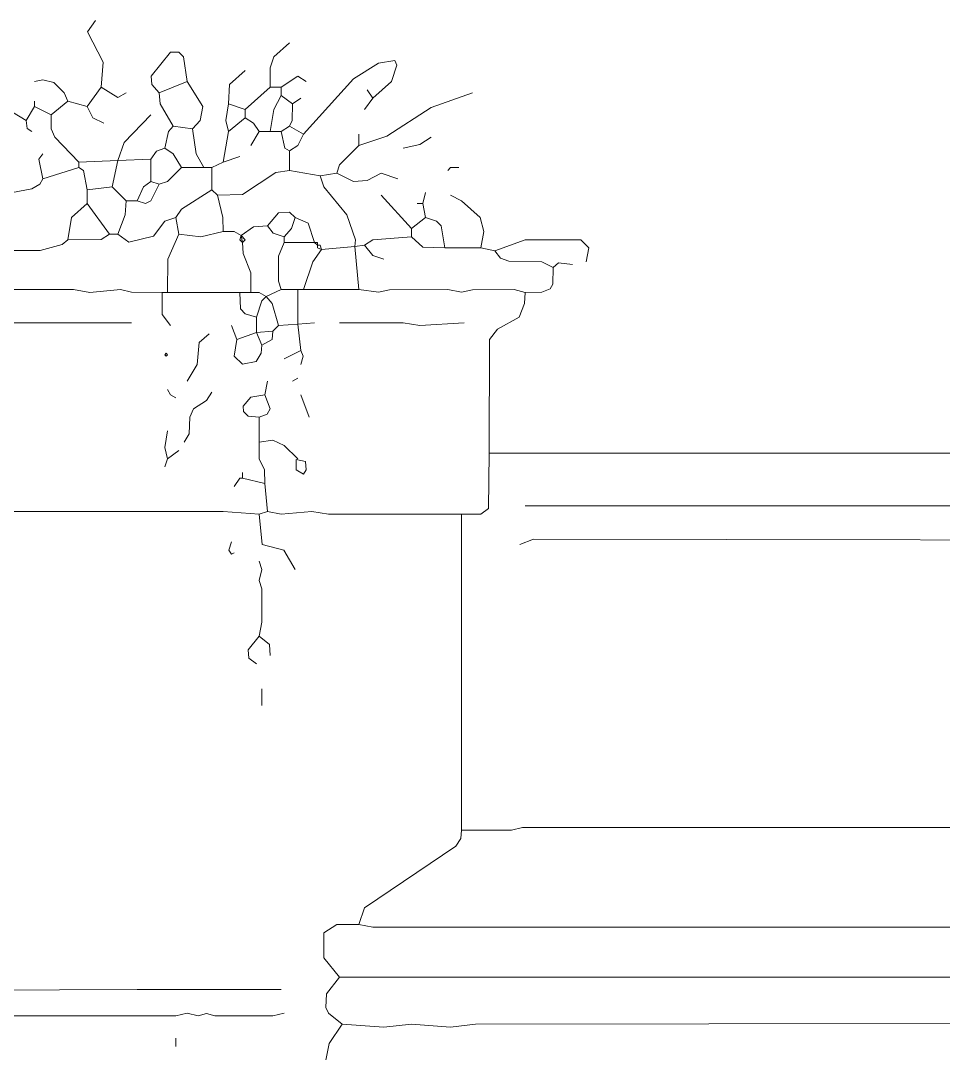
# Model space of a CAD drawing. Header units: millimetres. Extents: x 11 to 20000, y -4 to 8232.
# Drawn here: x 12745 to 14000, y 5745 to 7149 of the extents above; entities that cross this region are included whole.
import ezdxf

# ---------------------------------------------------------------- set-up
doc = ezdxf.new("R2010")
doc.units = ezdxf.units.MM
doc.layers.add('ARCHITECTURE', color=7, linetype='Continuous', lineweight=13, true_color=0x000000)
doc.layers.add('PLANTING', color=7, linetype='Continuous', lineweight=13, true_color=0x000000)

msp = doc.modelspace()

# ---------------------------------------------------------------- linework, layer by layer
at = {"layer": 'ARCHITECTURE', "color": 7, "lineweight": 13, "true_color": 0x000000}
for points in [[(13382.35294, 6561.08597), (15569.38348, 6561.08597), (15603.31821, 6564.85645)], [(13431.37296, 6489.44186), (15154.59989, 6489.44842), (15177.22285, 6493.21267), (15279.03281, 6493.20611), (15301.65724, 6489.44186), (15697.58484, 6493.20611), (15723.9819, 6489.44186)], [(13423.83066, 6436.65158), (13442.68518, 6444.1931), (15546.75905, 6440.42896), (15569.38348, 6444.19299), (15644.79638, 6444.0448), (15656.1086, 6440.57059), (15754.14593, 6436.65158)], [(13344.64559, 6048.26538), (13343.58869, 6036.95317), (13336.95633, 6026.69729), (13212.82432, 5942.53676), (13205.12862, 5920.06041)], [(13344.64559, 6048.26538), (13412.51844, 6048.41346), (13427.60181, 6052.02964), (15414.77941, 6052.02964), (15433.63688, 6048.27195), (15708.89706, 6048.25882), (15750.37896, 6040.72398)], [(13178.73303, 5848.41629), (13157.16493, 5874.81154), (13157.31278, 5908.74163), (13174.96188, 5919.91233), (13205.12862, 5920.06041)], [(13205.12862, 5920.06041), (13223.9819, 5916.28959), (13265.45962, 5916.28959), (13378.58179, 5916.28959), (13401.20622, 5916.28959), (13544.49514, 5916.28959), (13567.11957, 5916.28959), (13616.13835, 5916.28959), (13759.42726, 5916.28959), (13782.0517, 5916.28959), (14000.75373, 5916.28959), (14023.37817, 5916.28959), (15916.28959, 5920.06041), (15953.99887, 5916.28959), (15976.6233, 5923.831)], [(13178.73303, 5848.41629), (13161.08394, 5825.79186), (13160.0345, 5806.93824), (13163.8043, 5799.40317), (13182.50419, 5784.3138)], [(15999.24774, 5848.41629), (13178.73303, 5848.41629)], [(12100.30124, 5833.33337), (12364.25339, 5833.33337), (12386.87783, 5833.33337), (12466.06335, 5833.18507), (12481.14672, 5829.56923), (12903.46867, 5831.44796), (12922.32319, 5831.44796), (12944.94762, 5831.44796), (12967.57206, 5831.44796), (12990.19649, 5831.44796), (13088.23529, 5831.44796), (13099.54751, 5831.44796)], [(12443.43891, 5799.39661), (12477.37557, 5795.62602), (12956.25984, 5795.63258), (12971.34197, 5799.24186), (12986.42534, 5795.92229), (12997.73756, 5799.10034), (13009.04977, 5795.77421), (13088.23529, 5795.63258), (13103.31867, 5799.39661)], [(13182.50419, 5784.3138), (13239.06527, 5780.54299), (13276.77183, 5784.3138), (13329.56301, 5780.54299), (13363.49966, 5784.3138), (15901.20475, 5788.0845), (15927.60181, 5780.54299), (16006.78733, 5784.3138)], [(13159.87975, 5735.29412), (13164.706, 5757.91855), (13182.50419, 5784.3138)], [(12956.25984, 5754.14774), (12956.25984, 5765.45995)]]:
    msp.add_lwpolyline(points, dxfattribs=at)
at = {"layer": 'PLANTING', "color": 7, "lineweight": 13, "true_color": 0x000000}
for points in [[(12854.44989, 7058.82353), (12857.17025, 7092.76018), (12835.89774, 7134.23857), (12846.90758, 7149.32127)], [(13084.46414, 7058.82353), (13084.61188, 7085.21844), (13089.43247, 7100.30192), (13110.85973, 7119.15509)], [(12933.63541, 7051.28179), (12923.52738, 7062.59434), (12922.47794, 7073.90622), (12948.71753, 7106.63857), (12960.02285, 7106.63857), (12966.36799, 7100.29502), (12971.34197, 7066.36527)], [(13129.71301, 6994.7207), (13197.58631, 7069.98744), (13231.52296, 7091.70419), (13253.98722, 7095.3198), (13256.71437, 7088.98281), (13249.32115, 7066.36527), (13223.9819, 7043.74084)], [(13050.52749, 7081.44796), (13029.10713, 7062.594), (13027.90305, 7036.1991)], [(12809.20102, 7039.96957), (12804.37353, 7051.28213), (12790.34649, 7065.16097), (12775.26437, 7068.93801), (12763.95215, 7066.36527)], [(12933.63541, 7051.28179), (12971.34197, 7066.36527)], [(12971.34197, 7066.36527), (12992.76222, 7032.42862), (12988.99242, 7013.57466), (12978.88428, 7002.26244)], [(13099.54751, 7058.82353), (13122.17885, 7073.59706), (13133.48416, 7066.36527)], [(12835.59536, 7032.42862), (12854.44989, 7058.82353)], [(12854.44989, 7058.82353), (12877.07432, 7044.9517), (12888.38654, 7051.28179)], [(12933.63541, 7051.28179), (12934.69186, 7036.1991), (12952.48869, 7006.03292)], [(13084.46414, 7058.82353), (13050.52749, 7028.65735)], [(13099.54751, 7058.82353), (13084.46414, 7058.82353)], [(13099.54751, 7058.82353), (13099.54751, 7047.51131)], [(13205.12862, 6979.63801), (13242.83518, 6991.99966), (13303.16742, 7031.23744), (13359.72851, 7051.28179)], [(13216.44084, 7055.05305), (13223.9819, 7043.74084)], [(12752.63993, 7013.57466), (12733.94005, 7024.89344), (12730.0155, 7039.96957)], [(12763.95215, 7039.96957), (12763.95215, 7032.42862)], [(12786.57658, 7021.1164), (12809.20102, 7039.96957)], [(12835.59536, 7032.42862), (12809.20102, 7039.96957)], [(13099.54751, 7047.51131), (13089.28473, 7028.65735), (13084.46414, 6998.49197)], [(13114.63088, 7036.1991), (13099.54751, 7047.51131)], [(13125.9431, 7043.74084), (13114.63088, 7036.1991)], [(13212.66968, 7028.65735), (13223.9819, 7043.74084)], [(12763.95215, 7032.42862), (12752.63993, 7013.57466)], [(12786.57658, 7021.1164), (12763.95215, 7032.42862)], [(12835.59536, 7032.42862), (12843.14457, 7017.35204), (12858.2198, 7009.80419)], [(13027.90305, 6998.49197), (13024.13314, 7013.57466), (13027.90305, 7036.1991)], [(13027.90305, 7036.1991), (13050.52749, 7028.65735)], [(13050.52749, 7017.34514), (13050.52749, 7028.65735)], [(13114.63088, 7036.1991), (13114.48314, 7013.58122), (13110.85973, 7006.03292)], [(12760.181, 6998.49197), (12753.83722, 7002.41731), (12752.63993, 7013.57466)], [(12786.57658, 7021.1164), (12786.72443, 7002.26244), (12791.40283, 6990.95679), (12824.28314, 6957.01357)], [(12877.07432, 6958.89921), (12885.67172, 6983.40848), (12922.32319, 7021.1164)], [(13027.90305, 6998.49197), (13050.52749, 7017.34514)], [(13050.52749, 7017.34514), (13061.83416, 7009.79762), (13069.38201, 6998.49197)], [(12941.17647, 6975.86753), (12946.00407, 6998.48507), (12952.48869, 7006.03292)], [(12952.48869, 7006.03292), (12978.88428, 7002.26244)], [(12993.9664, 6949.47183), (12983.71052, 6968.32579), (12978.88428, 7002.26244)], [(13020.36199, 6957.01357), (13027.90305, 6998.49197)], [(13058.0698, 6979.63801), (13069.38201, 6998.49197)], [(13069.38201, 6998.49197), (13084.46414, 6998.49197)], [(13099.54751, 6998.49197), (13084.46414, 6998.49197)], [(13099.54751, 6998.49197), (13110.85973, 7006.03292)], [(13110.85973, 6972.09627), (13104.51595, 6976.02195), (13099.54751, 6998.49197)], [(13129.71301, 6994.7207), (13110.85973, 7006.03292)], [(13129.71301, 6994.7207), (13122.02421, 6979.64457), (13110.85973, 6972.09627)], [(13205.12862, 6979.63801), (13205.12862, 6994.7207)], [(13265.45962, 6975.86753), (13288.08405, 6980.82919), (13303.16742, 6990.95023)], [(12775.26437, 6968.32579), (12769.97014, 6960.77749), (12775.26437, 6934.38914)], [(12922.32319, 6960.78405), (12930.01199, 6971.94219), (12941.17647, 6975.86753)], [(12963.8009, 6949.47183), (12952.34095, 6968.17749), (12941.17647, 6975.86753)], [(13110.85973, 6972.09627), (13110.85973, 6945.70136)], [(13174.96188, 6941.93088), (13178.88767, 6953.2431), (13205.12862, 6979.63801)], [(12877.07432, 6958.89921), (12824.28314, 6957.01357)], [(12824.28314, 6957.01357), (12824.28314, 6949.47183)], [(12869.53201, 6923.07692), (12877.07432, 6958.89921)], [(12922.32319, 6960.78405), (12877.07432, 6958.89921)], [(12922.32319, 6960.78405), (12922.32319, 6930.61867)], [(13020.36199, 6957.01357), (13005.27862, 6949.47183)], [(13020.36199, 6957.01357), (13042.98643, 6964.55532)], [(12775.26437, 6934.38914), (12824.28314, 6949.47183)], [(12835.59536, 6919.30645), (12830.62828, 6945.54649), (12824.28314, 6949.47183)], [(12963.8009, 6949.47183), (12944.94762, 6930.77308), (12933.63541, 6926.8474)], [(12993.9664, 6949.47183), (12963.8009, 6949.47183)], [(12993.9664, 6949.47183), (13005.27862, 6949.47183)], [(13005.27862, 6949.47183), (13005.27862, 6919.30645)], [(13012.82093, 6911.76471), (13046.75758, 6912.969), (13092.00645, 6942.82545), (13110.85973, 6945.70136)], [(13152.33744, 6938.15962), (13110.85973, 6945.70136)], [(13174.96188, 6941.93088), (13152.33744, 6938.15962)], [(13174.96188, 6941.93088), (13197.58631, 6930.76652), (13216.44084, 6931.81618), (13235.29412, 6941.78235), (13257.91855, 6934.38914)], [(13340.87523, 6949.47183), (13329.56301, 6949.47183), (13325.79186, 6945.70136)], [(12733.78541, 6915.53518), (12760.181, 6920.36244), (12771.33857, 6926.98914), (12775.26437, 6934.38914)], [(12903.46867, 6904.22296), (12912.20826, 6923.07036), (12922.32319, 6930.61867)], [(12903.46867, 6904.22296), (12914.78088, 6900.61391), (12922.31629, 6904.37783), (12933.63541, 6926.8474)], [(12933.63541, 6926.8474), (12922.32319, 6930.61867)], [(13152.33744, 6938.15962), (13157.16493, 6923.07692), (13188.85351, 6885.3698), (13200.23337, 6851.3655), (13199.47251, 6842.00577)], [(12869.53201, 6923.07692), (12835.59536, 6919.30645)], [(12835.59536, 6900.45249), (12835.59536, 6919.30645)], [(12869.53201, 6923.07692), (12888.38654, 6904.22296)], [(12956.25984, 6881.59853), (12963.80781, 6892.76324), (13005.27862, 6919.30645)], [(13012.82093, 6911.76471), (13005.27862, 6919.30645)], [(13012.82093, 6911.76471), (13020.21425, 6881.59853), (13020.36199, 6862.74536)], [(13235.29412, 6911.76471), (13276.77183, 6866.51584)], [(13291.8552, 6900.45249), (13295.62636, 6915.53518)], [(13371.04072, 6840.12093), (13374.80498, 6862.74536), (13369.84355, 6881.59853), (13344.64514, 6904.06889), (13329.56301, 6911.76471)], [(12835.59536, 6900.45249), (12814.16946, 6881.59853), (12809.20102, 6851.43314)], [(12835.59536, 6900.45249), (12865.7621, 6858.9741)], [(12877.07432, 6858.9741), (12887.3371, 6885.3698), (12888.38654, 6904.22296)], [(12903.46867, 6904.22296), (12888.38654, 6904.22296)], [(13291.8552, 6900.45249), (13284.31414, 6900.45249)], [(13291.8552, 6900.45249), (13295.62636, 6881.59853)], [(13118.40079, 6881.59853), (13110.85283, 6888.98541), (13095.77636, 6887.93597), (13080.69423, 6870.28631)], [(12877.07432, 6858.9741), (12892.15645, 6847.96505), (12925.93835, 6856.40136), (12941.17647, 6876.77206), (12956.25984, 6881.59853)], [(12956.25984, 6881.59853), (12960.02975, 6858.9741)], [(13044.87138, 6857.08925), (13061.83971, 6869.0888), (13080.69423, 6870.28631)], [(13103.31867, 6855.20362), (13088.38303, 6860.17183), (13080.69423, 6870.28631)], [(13118.40079, 6881.59853), (13113.42681, 6866.51584), (13103.31867, 6855.20362)], [(13118.40079, 6881.59853), (13136.19898, 6873.90271), (13144.79638, 6847.66188)], [(13295.62636, 6881.59853), (13276.77183, 6866.51584)], [(13295.62636, 6881.59853), (13310.70158, 6876.63032), (13317.05226, 6870.27975), (13322.0207, 6840.12093)], [(12809.20102, 6851.43314), (12854.44989, 6851.58756), (12865.7621, 6858.9741)], [(12877.07432, 6858.9741), (12865.7621, 6858.9741)], [(12944.94762, 6779.78857), (12945.09548, 6825.03744), (12960.02975, 6858.9741)], [(13020.36199, 6862.74536), (12990.19649, 6855.35192), (12960.02975, 6858.9741)], [(13020.36199, 6862.74536), (13035.51312, 6862.52296), (13044.87138, 6857.08925)], [(13046.75758, 6847.66188), (13042.98643, 6851.43314), (13044.87138, 6857.08925)], [(13046.75758, 6847.66188), (13050.52749, 6851.43314), (13044.87138, 6857.08925)], [(13044.87138, 6857.08925), (13046.75758, 6847.66188)], [(13103.31867, 6855.20362), (13103.31867, 6847.66188)], [(13212.66968, 6843.8914), (13223.9819, 6851.27828), (13276.77183, 6855.20362)], [(13276.77183, 6855.20362), (13276.77183, 6866.51584)], [(13276.77183, 6855.20362), (13291.8552, 6841.32523), (13322.0207, 6840.12093)], [(12714.93213, 6847.66188), (12733.78541, 6836.49796), (12771.49321, 6836.49796), (12801.65181, 6845.08258), (12809.20102, 6851.43314)], [(13046.75758, 6847.66188), (13047.81403, 6832.57919), (13057.92206, 6806.18428), (13058.0698, 6779.78857)], [(13099.54751, 6783.55984), (13095.9241, 6794.87206), (13095.9241, 6828.80871), (13103.31867, 6847.66188)], [(13144.79638, 6847.66188), (13103.31867, 6847.66188)], [(13148.56753, 6843.8914), (13148.56753, 6847.66188), (13144.79638, 6847.66188)], [(13148.56753, 6843.8914), (13144.79638, 6847.66188)], [(13148.56753, 6843.8914), (13152.33744, 6843.8914), (13154.22364, 6838.23529)], [(13148.56753, 6843.8914), (13148.56753, 6840.12093), (13154.22364, 6838.23529)], [(13154.22364, 6838.23529), (13199.47251, 6842.00577)], [(13212.66968, 6843.8914), (13199.47251, 6842.00577)], [(13199.47251, 6842.00577), (13205.12862, 6783.55984)], [(13212.66968, 6843.8914), (13223.9819, 6830.01301), (13239.06527, 6825.03744)], [(13389.894, 6836.34966), (13431.37296, 6851.28484), (13506.78733, 6851.27828), (13517.94491, 6840.12059), (13514.32839, 6821.26697)], [(13154.22364, 6838.23529), (13142.2224, 6821.26697), (13129.71301, 6783.55984)], [(13371.04072, 6840.12093), (13322.0207, 6840.12093)], [(13371.04072, 6840.12093), (13389.894, 6836.34966)], [(13389.894, 6836.34966), (13397.44321, 6826.23518), (13408.74853, 6822.3164), (13453.9974, 6821.11867), (13469.07952, 6813.72523)], [(13469.07952, 6813.72523), (13468.92477, 6791.10735), (13465.15498, 6784.61584), (13453.9974, 6779.93688), (13431.37296, 6779.78857)], [(13469.07952, 6813.72523), (13476.62873, 6819.92127), (13495.47511, 6817.49649)], [(12658.37104, 6779.78857), (12680.99548, 6783.55984), (12816.74208, 6783.55328), (12839.36652, 6779.78891), (12880.84423, 6783.55328), (12895.9276, 6779.93688), (12937.40532, 6779.78857)], [(12944.94762, 6779.78857), (12937.40532, 6779.78857)], [(12937.40532, 6779.78857), (12937.55995, 6749.62319), (12948.71753, 6734.53971)], [(12944.94762, 6779.78857), (13042.98643, 6779.78857)], [(13058.0698, 6779.78857), (13042.98643, 6779.78857)], [(13065.61086, 6745.85192), (13050.53439, 6750.67919), (13044.19061, 6757.1707), (13042.98643, 6779.78857)], [(13078.80803, 6774.13247), (13069.44977, 6779.56686), (13058.0698, 6779.78857)], [(13078.80803, 6774.13247), (13073.22647, 6768.39593), (13065.61086, 6745.85192)], [(13078.80803, 6774.13247), (13099.54751, 6783.55984)], [(13078.80803, 6774.13247), (13086.96346, 6764.77342), (13095.77636, 6734.53971)], [(13122.17195, 6783.55984), (13099.54751, 6783.55984)], [(13122.17195, 6783.55984), (13129.71301, 6783.55984)], [(13122.17195, 6783.55984), (13122.17195, 6736.42534)], [(13205.12862, 6783.55984), (13129.71301, 6783.55984)], [(13205.12862, 6783.55984), (13231.52296, 6779.94344), (13246.60633, 6783.41154), (13325.79186, 6783.55328), (13344.64514, 6779.8017), (13359.72851, 6783.41154), (13416.28959, 6783.55328), (13431.37296, 6779.78857)], [(13382.35294, 6561.08597), (13382.50758, 6715.68654), (13393.66516, 6729.71324), (13422.77421, 6746.00023), (13430.32353, 6764.70588), (13431.37296, 6779.78857)], [(13065.61086, 6745.85192), (13065.61086, 6725.11312)], [(12699.84876, 6738.31097), (12895.9276, 6738.31097)], [(13039.21527, 6715.68654), (13031.67421, 6734.53971)], [(13095.77636, 6734.53971), (13088.23529, 6726.99876)], [(13122.17195, 6736.42534), (13095.77636, 6734.53971)], [(13122.17195, 6736.42534), (13144.79638, 6738.31097)], [(13125.9431, 6700.60305), (13122.17195, 6736.42534)], [(13178.73303, 6738.31097), (13265.45962, 6738.30441), (13288.08405, 6734.53971), (13348.41629, 6738.31097)], [(12971.34197, 6659.12545), (12985.22817, 6681.74989), (12987.62952, 6711.76776), (13001.50871, 6723.22749)], [(13073.15192, 6708.1448), (13072.09548, 6696.83258), (13065.46312, 6685.67523), (13046.75758, 6681.9043), (13035.60011, 6693.0621), (13039.21527, 6715.68654)], [(13039.21527, 6715.68654), (13065.61086, 6725.11312)], [(13065.61086, 6725.11312), (13088.23529, 6726.99876)], [(13073.15192, 6708.1448), (13065.61086, 6725.11312)], [(13073.15192, 6708.1448), (13087.03111, 6715.83405), (13088.23529, 6726.99876)], [(13125.9431, 6700.60305), (13103.31867, 6689.29084)], [(13125.9431, 6700.60305), (13129.41742, 6693.05554), (13125.9431, 6681.74989)], [(13080.69423, 6659.12545), (13076.92308, 6640.27149)], [(13114.63088, 6659.12545), (13122.17195, 6662.89593)], [(12956.25984, 6636.50102), (12948.71753, 6640.27149), (12944.94762, 6647.81324)], [(12967.57206, 6576.16867), (12974.05679, 6587.48122), (12975.26086, 6610.10532), (12979.94072, 6621.26968), (12997.58982, 6632.87805), (13005.27862, 6644.04197)], [(13076.92308, 6640.27149), (13058.07534, 6637.39559), (13047.82093, 6625.18846), (13047.96867, 6617.65362), (13054.30554, 6611.30962), (13069.38201, 6610.10532)], [(13076.92308, 6640.27149), (13084.30249, 6621.41787), (13080.53959, 6614.031), (13069.38201, 6610.10532)], [(13125.9431, 6640.27149), (13137.25532, 6610.10532)], [(13069.38201, 6610.10532), (13069.38201, 6576.16867)], [(12944.94762, 6553.54423), (12941.17647, 6568.62771), (12944.94762, 6591.25215)], [(13122.17195, 6553.54423), (13103.31867, 6571.34219), (13088.23529, 6578.88314), (13069.38201, 6576.16867)], [(13069.38201, 6576.16867), (13069.53676, 6553.54423), (13076.76844, 6538.46154), (13076.92308, 6519.60758)], [(12944.94762, 6553.54423), (12960.02975, 6564.85645)], [(13382.35294, 6561.08597), (13381.14876, 6485.67783), (13371.04072, 6478.28428), (13344.64559, 6478.12964)], [(12944.94762, 6553.54423), (12941.17647, 6542.23201)], [(13046.75758, 6527.14932), (13046.75758, 6534.69106)], [(13035.44536, 6515.8371), (13042.98643, 6527.14932), (13046.75758, 6527.14932)], [(13046.75758, 6527.14932), (13076.92308, 6519.60758)], [(13076.92308, 6519.60758), (13080.69423, 6481.90045)], [(13069.38201, 6478.12964), (13020.36199, 6481.89389), (12522.62443, 6481.90045)], [(13069.38201, 6478.12964), (13080.69423, 6481.90045)], [(13069.38201, 6478.12964), (13073.51369, 6437.02025), (13103.16957, 6428.95554), (13118.40079, 6402.71493)], [(13080.69423, 6481.90045), (13099.54751, 6478.1362), (13141.02523, 6481.90045), (13163.64966, 6478.1362), (13344.64559, 6478.12964)], [(13344.64559, 6048.26538), (13344.64559, 6070.88982), (13344.64559, 6365.00747), (13344.64559, 6387.6319), (13344.64559, 6402.71493), (13344.64559, 6478.12964)], [(13031.67421, 6440.4224), (13028.06459, 6429.1233), (13031.67421, 6423.82251), (13035.44536, 6425.33937)], [(13069.38201, 6312.21719), (13073.15192, 6331.07081), (13073.00407, 6376.31968), (13069.53676, 6387.6319), (13072.85633, 6402.71493), (13069.38201, 6414.02715)], [(13069.38201, 6312.21719), (13054.45328, 6293.36357), (13055.50283, 6282.05792), (13065.61086, 6274.50973)], [(13069.38201, 6312.21719), (13083.40215, 6300.89842), (13084.46414, 6285.82195)], [(13073.15192, 6240.57308), (13073.15192, 6217.94864)]]:
    msp.add_lwpolyline(points, dxfattribs=at)
for points in [[(12941.17647, 6694.94717), (12943.06188, 6696.83258), (12944.94717, 6694.94717), (12943.06188, 6693.06188)], [(13119.60486, 6552.33993), (13119.60486, 6538.46833), (13129.55826, 6532.27896), (13133.32952, 6538.46833), (13132.27998, 6549.61889)]]:
    msp.add_lwpolyline(points, close=True, dxfattribs=at)

doc.saveas('drawing.dxf')
